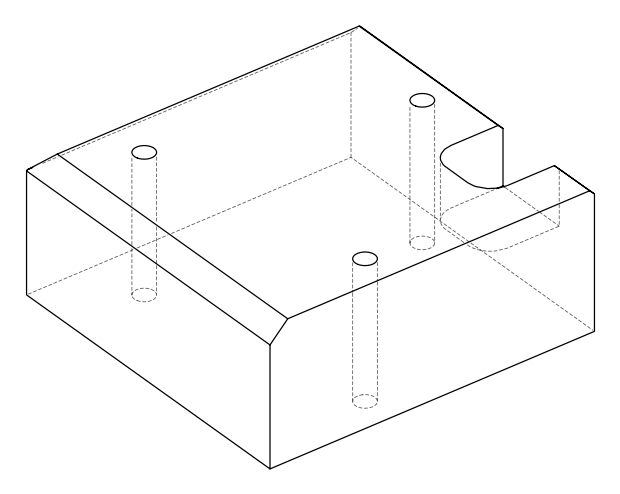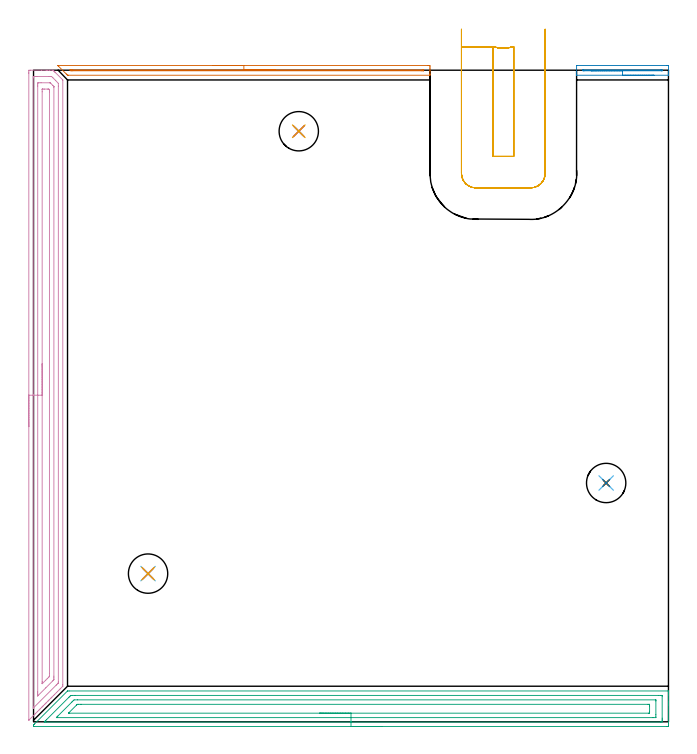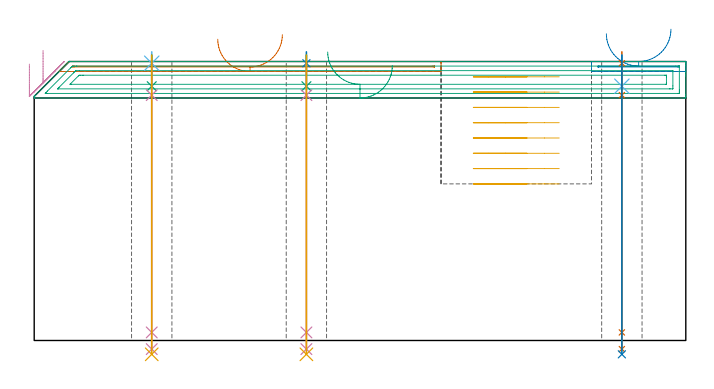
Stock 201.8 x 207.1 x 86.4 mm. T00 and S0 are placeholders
(PLAN: 17 operations, 11 tool changes, 22.2 min)
(1 AREA_MILL | FG_CHAMFER_SURFACE | UGT0205_001 | 2.01 min | 592 mm3)
(2 AREA_MILL_1 | FG_CHAMFER_SURFACE_1 | UGT0205_001 | 0.61 min | 151 mm3)
(3 AREA_MILL_2 | FG_CHAMFER_SURFACE_2 | UGT0205_001 | 6.58 min | 12885 mm3)
(4 AREA_MILL_3 | FG_CHAMFER_SURFACE_3 | UGT0205_001 | 6.69 min | 11605 mm3)
(5 MILL_SLOT | SLOT_PARTIAL_RECTANGULAR | UGT0201_094 | Follow Part, ap 5, ae 75% | 3.75 min | 80228 mm3)
(6 SPOT_DRILL | STEP1HOLE | NXT0321_9005460120000 | 0.03 min | 4 mm3)
(7 SPOT_DRILL_1 | STEP1HOLE_1 | NXT0321_9005460120000 | 0.03 min | 1 mm3)
(8 SPOT_DRILL_2 | STEP1HOLE_2 | NXT0321_9005460120000 | 0.03 min | 0 mm3)
(9 DRILL_BLIND_HOLE_INTO_CENTER | STEP1HOLE | NXT0301_022 | 0.04 min | 140 mm3)
(10 GUN_DRILL_THROUGH_HOLE | STEP1HOLE | UGT0307_001 | 0.42 min | 1561 mm3)
(11 SPADE_DRILL_TO_ENLARGE_THROUGH_HOLE | STEP1HOLE | UGT0306_003 | 0.37 min | 8890 mm3)
(12 DRILL_BLIND_HOLE_INTO_CENTER_1 | STEP1HOLE_1 | NXT0301_022 | 0.04 min | 146 mm3)
(13 GUN_DRILL_THROUGH_HOLE_1 | STEP1HOLE_1 | UGT0307_001 | 0.42 min | 1553 mm3)
(14 SPADE_DRILL_TO_ENLARGE_THROUGH_HOLE_1 | STEP1HOLE_1 | UGT0306_003 | 0.37 min | 8894 mm3)
(15 DRILL_BLIND_HOLE_INTO_CENTER_2 | STEP1HOLE_2 | NXT0301_022 | 0.04 min | 145 mm3)
(16 GUN_DRILL_THROUGH_HOLE_2 | STEP1HOLE_2 | UGT0307_001 | 0.42 min | 1549 mm3)
(17 SPADE_DRILL_TO_ENLARGE_THROUGH_HOLE_2 | STEP1HOLE_2 | UGT0306_003 | 0.37 min | 8901 mm3)
(TOOL UGT0205_001 | Chamfer Mill 20 x 3 x 45 deg. | D20 FL50 Z2)
(TOOL UGT0201_094 | End mill 20 mm | D20 FL38 Z4)
(TOOL NXT0321_9005460120000 | NC Spot Drill, 142deg, 12mm, Carbide, Uncoated | D12 PA142 FL30 Z2)
(TOOL NXT0301_022 | Carbide Drill 5.1mm [860.1-0510-015A1-MM 2214] | D5.1 PA140 FL28 Z2)
(TOOL UGT0307_001 | Gun Drill 5 mm | D5 PA130 FL24 Z1)
(TOOL UGT0306_003 | Spade Drill 12.5mm | D12.5 PA132 FL10 Z2)
(OP 1 AREA_MILL)
G17 G21 G94 G90
T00 M6
G54
G17 G0 G90 X56.85 Y208.6 S1061 M3
G43 Z96.4 H0
Z93.3
G94 G1 X56.888 Z92.428 F250.
X57.002 Z91.564
X57.191 Z90.712
X57.453 Z89.88
X57.787 Z89.074
X58.19 Z88.3
X58.658 Z87.564
X59.19 Z86.872
X59.779 Z86.229
X60.422 Z85.64
X61.114 Z85.108
X61.85 Z84.64
X62.624 Z84.237
X63.43 Z83.903
X64.262 Z83.641
X65.114 Z83.452
X65.978 Z83.338
X66.85 Z83.3
X125.379
X125.634 Y208.598
X125.99 Y208.593 Z83.301
X126. Y208.351 Z83.544
Y207.822 Z84.075
Y207.484 Z84.412
Y206.955 Z84.941
Y206.616 Z85.278
Y205.94 Z85.96
Y205.695 Z86.205
X125.998 Y205.596 Z86.296
X125.99 Y205.503 Z86.388
X125.826 Y205.5 Z86.4
X11.002
X10.805 Y205.503 Z86.389
X10.728 Y205.57 Z86.327
X10.405 Y205.895 Z86.005
X7.849 Y208.451 Z83.448
X7.797 Y208.501 Z83.394
X7.718 Y208.591 Z83.302
X7.748 Y208.595 Z83.299
X7.777 Y208.598 Z83.298
X7.81 Y208.599 Z83.299
X7.86 Y208.6
X66.85 Z83.3
Y207.186 Z84.714
X123.592 Y207.185 Z84.715
X123.9 Y207.184 Z84.716
X123.961 Y207.181 Z84.719
X123.986 Y207.179 Z84.721
X123.99 Y207.168 Z84.732
X123.997 Y207.091 Z84.809
X123.992 Y206.941 Z84.959
X123.99 Y206.921 Z84.979
X123.958 Y206.919 Z84.981
X123.872 Y206.917 Z84.983
X123.592 Y206.915 Z84.985
X123.285 Y206.914 Z84.986
X12.482 Y206.915 Z84.985
X12.175 Y206.916 Z84.984
X11.895 Y206.92 Z84.98
X11.853 Y206.921 Z84.979
X11.804 Y206.958 Z84.942
X11.706 Y207.053 Z84.847
X11.615 Y207.147 Z84.753
X11.586 Y207.179 Z84.721
X11.616 Y207.18 Z84.72
X11.895 Y207.184 Z84.716
X12.203 Y207.185 Z84.715
X12.482 Y207.186 Z84.714
X66.85
X67.722 Z84.752
X68.586 Z84.866
X69.438 Z85.055
X70.27 Z85.317
X71.076 Z85.651
X71.85 Z86.054
X72.586 Z86.523
X73.278 Z87.054
X73.921 Z87.643
X74.51 Z88.286
X75.042 Z88.979
X75.51 Z89.714
X75.913 Z90.488
X76.247 Z91.294
X76.509 Z92.126
X76.698 Z92.978
X76.812 Z93.843
X76.85 Z94.714
G0 Z96.4
M5
M2
(OP 2 AREA_MILL_1)
G17 G21 G94 G90
T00 M6
G54
G17 G0 G90 X197.2 Y205.5 S1061 M3
G43 Z96.4 H0
G94 G1 X197.162 Z95.528 F250.
X197.048 Z94.663
X196.859 Z93.812
X196.597 Z92.98
X196.263 Z92.174
X195.86 Z91.4
X195.392 Z90.664
X194.86 Z89.972
X194.271 Z89.329
X193.628 Z88.74
X192.936 Z88.208
X192.2 Z87.74
X191.426 Z87.337
X190.62 Z87.003
X189.788 Z86.741
X188.937 Z86.552
X188.072 Z86.438
X187.2 Z86.4
X172.631
X172.61 Y205.505 Z86.393
X172.6 Y205.535 Z86.363
X172.601 Y208.592 Z83.307
X172.631 Y208.6 Z83.3
X201.327
X201.643 Y208.597 Z83.303
X201.769 Y208.594 Z83.306
X201.799 Y208.592 Z83.307
X201.8 Y205.749 Z86.149
X201.797 Y205.531 Z86.367
X201.79 Y205.505 Z86.393
X201.769 Y205.5 Z86.4
X187.2
Y206.914 Z84.986
X175.115 Y206.915 Z84.985
X174.839 Y206.916 Z84.984
X174.701 Y206.919 Z84.981
X174.617 Y206.921 Z84.979
X174.61 Y206.973 Z84.927
X174.607 Y207.05 Z84.85
X174.608 Y207.166 Z84.734
X174.609 Y207.177 Z84.723
X174.632 Y207.18 Z84.72
X174.7 Y207.183 Z84.717
X174.839 Y207.185 Z84.715
X199.258
X199.562 Y207.184 Z84.716
X199.699 Y207.181 Z84.719
X199.783 Y207.179 Z84.721
X199.79 Y207.127 Z84.773
X199.793 Y207.05 Z84.85
X199.792 Y206.934 Z84.966
X199.791 Y206.923 Z84.977
X199.768 Y206.92 Z84.98
X199.7 Y206.917 Z84.983
X199.562 Y206.915 Z84.985
X187.2 Y206.914 Z84.986
X186.329 Z85.024
X185.464 Z85.138
X184.612 Z85.327
X183.78 Z85.589
X182.974 Z85.923
X182.2 Z86.326
X181.464 Z86.794
X180.772 Z87.325
X180.129 Z87.915
X179.54 Z88.558
X179.009 Z89.25
X178.54 Z89.986
X178.137 Z90.76
X177.803 Z91.566
X177.541 Z92.398
X177.352 Z93.249
X177.238 Z94.114
X177.2 Z94.986
G0 Z96.4
M5
M2
(OP 3 AREA_MILL_2)
G17 G21 G94 G90
T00 M6
G54
G17 G0 G90 X110.9 Y-1.5 S1061 M3
G43 Z96.4 H0
Z85.1
G94 G1 X110.862 Z84.228 F250.
X110.748 Z83.364
X110.559 Z82.512
X110.297 Z81.68
X109.963 Z80.874
X109.56 Z80.1
X109.092 Z79.364
X108.56 Z78.672
X107.971 Z78.029
X107.328 Z77.44
X106.636 Z76.908
X105.9 Z76.44
X105.126 Z76.037
X104.32 Z75.703
X103.488 Z75.441
X102.636 Z75.252
X101.772 Z75.138
X100.9 Z75.1
X0.148
X0.065 Y-1.497 Z75.103
X0.01 Y-1.493 Z75.106
X0. Y-1.114 Z75.486
Y-1.112 Z75.488
X0.01 Y-0.992 Z75.604
X0.18 Y-0.819 Z75.777
X0.296 Y-0.702 Z75.895
X10.78 Y9.78 Z86.38
X10.804 Y9.793 Z86.393
X11.293 Y9.8 Z86.4
X201.652
X201.79 Y9.798 Z86.388
X201.798 Y9.673 Z86.265
X201.8 Y9.542 Z86.141
Y9.117 Z85.716
Y8.535 Z85.129
Y6.49 Z83.087
Y5.904 Z82.498
Y5.32 Z81.915
Y-0.528 Z76.069
X201.795 Y-1.112 Z75.485
X201.79 Y-1.492 Z75.105
X201.598 Y-1.496 Z75.102
X201.206 Y-1.5 Z75.1
X100.9
Y-0.086 Z76.514
X4.008 Y-0.085 Z76.515
X3.547 Y-0.081 Z76.519
X3.4 Y-0.079 Z76.521
X3.473 Y0.011 Z76.611
X3.586 Y0.131 Z76.731
X3.685 Y0.233 Z76.833
X4.092 Y0.642 Z77.242
X11.293 Y7.843 Z84.443
X11.645 Y8.188 Z84.788
X11.827 Y8.365 Z84.965
X12.185 Y8.379 Z84.979
X12.339 Y8.383 Z84.983
X13.076 Y8.385 Z84.985
X13.228 Y8.386 Z84.986
X198.683
X199.423 Y8.385 Z84.985
X199.577 Y8.383 Z84.983
X199.763 Y8.379 Z84.979
X199.791 Y8.37 Z84.97
X199.795 Y8.347 Z84.947
X199.797 Y8.321 Z84.921
X199.8 Y8.164 Z84.764
Y1.149 Z77.749
X199.798 Y0.642 Z77.242
X199.795 Y0.276 Z76.876
X199.783 Y-0.079 Z76.521
X199.423 Y-0.084 Z76.516
X199.271 Y-0.085 Z76.515
X100.9 Y-0.086 Z76.514
Y1.328 Z77.928
X7.533 Y1.329 Z77.929
X7.404 Y1.33 Z77.93
X7.301 Y1.333 Z77.933
X7.249 Y1.335 Z77.935
X7.276 Y1.365 Z77.965
X7.422 Y1.519 Z78.119
X7.571 Y1.672 Z78.272
X7.727 Y1.828 Z78.428
X12.185 Y6.285 Z82.885
X12.436 Y6.533 Z83.133
X12.691 Y6.781 Z83.381
X12.888 Y6.966 Z83.566
X13.968 Y6.971 Z83.571
X197.64
X197.704 Y6.97 Z83.57
X197.755 Y6.968 Z83.568
X197.782 Y6.965 Z83.565
X197.79 Y6.937 Z83.537
X197.796 Y6.781 Z83.381
X197.799 Y6.624 Z83.224
X197.8 Y2.239 Z78.839
X197.795 Y1.519 Z78.119
X197.793 Y1.369 Z77.969
X197.778 Y1.335 Z77.935
X197.736 Y1.333 Z77.933
X197.64 Y1.331 Z77.931
X196.942 Y1.329 Z77.929
X196.748 Y1.328 Z77.928
X100.9
Y2.743 Z79.343
X11.494
X11.293 Y2.744 Z79.344
X11.195 Y2.746 Z79.346
X11.134 Y2.75 Z79.35
X11.115 Y2.755 Z79.355
X11.141 Y2.786 Z79.386
X11.191 Y2.841 Z79.441
X13.669 Y5.32 Z81.92
X13.77 Y5.419 Z82.019
X13.852 Y5.497 Z82.097
X13.906 Y5.546 Z82.146
X13.968 Y5.55 Z82.15
X14.323 Y5.555 Z82.155
X14.859 Y5.557 Z82.157
X15.212
X195.318
X195.68 Y5.555 Z82.155
X195.752 Y5.553 Z82.153
X195.779 Y5.551 Z82.151
X195.79 Y5.525 Z82.125
X195.794 Y5.438 Z82.038
X195.8 Y5.083 Z81.683
Y5.027 Z81.627
Y3.329 Z79.929
Y3.273 Z79.873
X195.794 Y2.863 Z79.463
X195.79 Y2.762 Z79.362
X195.781 Y2.749 Z79.349
X195.749 Y2.746 Z79.346
X195.684 Y2.744 Z79.344
X195.504 Y2.743 Z79.343
X100.9
X100.028 Z79.381
X99.164 Z79.495
X98.312 Z79.683
X97.48 Z79.946
X96.674 Z80.28
X95.9 Z80.682
X95.164 Z81.151
X94.472 Z81.682
X93.829 Z82.272
X93.24 Z82.915
X92.708 Z83.607
X92.24 Z84.343
X91.837 Z85.116
X91.503 Z85.922
X91.241 Z86.754
X91.052 Z87.606
X90.938 Z88.471
X90.9 Z89.343
G0 Z96.4
M5
M2
(OP 4 AREA_MILL_3)
G17 G21 G94 G90
T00 M6
G54
G17 G0 G90 X-1.5 Y93.8 S1061 M3
G43 Z96.4 H0
Z85.6
G94 G1 Y93.838 Z84.728 F250.
Y93.952 Z83.864
Y94.141 Z83.012
Y94.403 Z82.18
Y94.737 Z81.374
Y95.14 Z80.6
Y95.609 Z79.864
Y96.14 Z79.172
Y96.729 Z78.529
Y97.372 Z77.94
Y98.064 Z77.409
Y98.8 Z76.94
Y99.574 Z76.537
Y100.38 Z76.203
Y101.212 Z75.941
Y102.064 Z75.752
Y102.928 Z75.638
Y103.8 Z75.6
Y206.122
X-1.499 Y206.488 Z75.601
X-1.494 Y207.009 Z75.604
X-1.491 Y207.092 Z75.606
X-0.976 Y207.1 Z76.121
X2.57 Z79.665
X4.014 Z81.111
X4.343 Z81.439
X5.002 Z82.101
X6.116 Z83.215
X6.192 Y207.098 Z83.291
X6.217 Y207.083 Z83.317
X6.311 Y206.99 Z83.41
X6.412 Y206.89 Z83.508
X6.515 Y206.785 Z83.614
X6.604 Y206.696 Z83.704
X6.708 Y206.594 Z83.804
X6.812 Y206.488 Z83.912
X6.898 Y206.403 Z83.997
X7.003 Y206.299 Z84.099
X9.22 Y204.081 Z86.318
X9.258 Y204.041 Z86.353
X9.296 Y203.995 Z86.389
X9.3 Y203.809 Z86.4
X9.298 Y11.797 Z86.397
X9.302 Y11.348 Z86.384
X9.295 Y11.3 Z86.377
X9.264 Y11.26 Z86.354
X9.228 Y11.227 Z86.327
X9.22 Y11.219 Z86.319
X8.466 Y10.466 Z85.566
X8.185 Y10.183 Z85.281
X7.599 Y9.599 Z84.699
X7.299 Y9.296 Z84.394
X6.708 Y8.708 Z83.808
X6.412 Y8.41 Z83.507
X5.809 Y7.809 Z82.909
X5.525 Y7.523 Z82.62
X4.916 Y6.916 Z82.016
X4.639 Y6.636 Z81.733
X3.949 Y5.949 Z81.049
X3.579 Y5.577 Z80.675
X3.036 Y5.036 Z80.136
X2.686 Y4.684 Z79.782
X2.124 Y4.124 Z79.224
X1.793 Y3.791 Z78.889
X1.212 Y3.211 Z78.311
X0.501 Y2.501 Z77.601
X-1.334 Y0.666 Z75.764
X-1.42 Y0.583 Z75.678
X-1.491 Y0.515 Z75.606
X-1.498 Y0.626 Z75.602
X-1.499 Y0.666 Z75.601
X-1.5 Y103.8 Z75.6
X-0.086 Z77.014
Y204.698
X-0.084 Y204.924 Z77.016
X-0.081 Y205.035 Z77.019
X-0.079 Y205.081 Z77.021
X0.007 Y205.09 Z77.107
X0.404 Y205.098 Z77.504
X0.797 Y205.099 Z77.897
X1.288 Y205.1 Z78.388
X4.835 Z81.935
X5.23 Y205.099 Z82.33
X5.621 Y205.096 Z82.721
X5.746 Y205.09 Z82.846
X6.127 Y204.723 Z83.227
X7.016 Y203.834 Z84.116
X7.041 Y203.809 Z84.141
X7.884 Y202.922 Z84.984
Y202.916
X7.886 Y202.027 Z84.986
X7.884 Y12.727 Z84.984
X7.881 Y12.499 Z84.981
X7.879 Y12.389 Z84.979
X7.876 Y12.338 Z84.976
X7.843 Y12.302 Z84.943
X7.633 Y12.086 Z84.733
X7.378 Y11.828 Z84.478
X7.19 Y11.639 Z84.29
X0.071 Y4.522 Z77.171
X-0.026 Y4.427 Z77.074
X-0.055 Y4.4 Z77.045
X-0.078 Y4.382 Z77.022
X-0.08 Y4.468 Z77.02
X-0.086 Y4.68 Z77.014
Y103.8
X1.328 Z78.428
X1.329 Y202.023 Z78.429
X1.33 Y202.379 Z78.43
X1.334 Y202.916 Z78.434
X1.336 Y203.085 Z78.436
X1.505 Y203.095 Z78.605
X1.683 Y203.098 Z78.783
X2.387 Y203.1 Z79.487
X5.049 Y203.098 Z82.149
X5.23 Y203.093 Z82.33
X5.289 Y203.09 Z82.389
X5.353 Y203.035 Z82.453
X5.481 Y202.916 Z82.581
X6.116 Y202.278 Z83.216
X6.366 Y202.023 Z83.466
X6.444 Y201.932 Z83.544
X6.465 Y201.906 Z83.565
X6.467 Y201.888 Z83.567
X6.469 Y201.844 Z83.569
X6.471 Y201.666 Z83.571
X6.469 Y14.506 Z83.569
X6.468 Y14.152 Z83.568
X6.465 Y13.613 Z83.565
X6.462 Y13.437 Z83.562
X6.451 Y13.362 Z83.551
X6.41 Y13.318 Z83.51
X6.116 Y13.017 Z83.216
X3.894 Y10.793 Z80.994
X1.356 Y8.256 Z78.456
X1.346 Y8.25 Z78.446
X1.341 Z78.441
X1.336 Y8.256 Z78.436
X1.334 Y8.28 Z78.434
X1.33 Y8.612 Z78.43
X1.329 Y9.149 Z78.429
X1.328 Y9.506 Z78.428
Y103.8
X2.743 Z79.843
Y200.237
X2.745 Y200.954 Z79.845
X2.748 Y201.058 Z79.848
X2.749 Y201.082 Z79.849
X2.762 Y201.09 Z79.862
X2.814 Y201.093 Z79.914
X3.028 Y201.097 Z80.128
X3.457 Y201.1 Z80.557
X4.373 Z81.473
X4.781 Y201.092 Z81.881
X4.83 Y201.09 Z81.93
X4.869 Y201.07 Z81.969
X4.924 Y201.021 Z82.024
X4.992 Y200.955 Z82.092
X5.03 Y200.913 Z82.13
X5.05 Y200.888 Z82.15
X5.052 Y200.855 Z82.152
X5.055 Y200.708 Z82.155
X5.057 Y200.411 Z82.157
Y200.237
X5.055 Y15.399 Z82.155
X5.053 Y14.684 Z82.153
X5.051 Y14.506 Z82.151
X5.048 Y14.422 Z82.148
X4.99 Y14.35 Z82.09
X4.883 Y14.238 Z81.983
X4.748 Y14.099 Z81.848
X4.343 Y13.692 Z81.443
X3.859 Y13.208 Z80.959
X2.903 Y12.252 Z80.003
X2.828 Y12.18 Z79.928
X2.76 Y12.12 Z79.86
X2.749 Y12.112 Z79.849
X2.747 Y12.136 Z79.847
X2.745 Y12.193 Z79.845
X2.743 Y12.546 Z79.843
Y12.721
Y103.8
Y104.672 Z79.881
Y105.537 Z79.995
Y106.388 Z80.183
Y107.22 Z80.446
Y108.026 Z80.78
Y108.8 Z81.182
Y109.536 Z81.651
Y110.228 Z82.182
Y110.871 Z82.772
Y111.46 Z83.415
Y111.992 Z84.107
Y112.46 Z84.843
Y112.863 Z85.617
Y113.197 Z86.422
Y113.459 Z87.254
Y113.648 Z88.106
Y113.762 Z88.971
Y113.8 Z89.843
G0 Z96.4
M5
M2
(OP 5 MILL_SLOT)
G17 G21 G94 G90
T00 M6
G54
G17 G0 G90 X136. Y220.1 S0 M3
G43 Z96.4 H0
Z81.662
G94 G1 Y217.1 F250.
Y214.596 F500.
X146.
G3 X152.6 Y214.596 R10.
G1 Y179.7
X146.
Y214.596
X136.
Y174.3
G3 X140.6 Y169.7 R4.6
G1 X158.
G3 X162.6 Y174.3 R4.6
G1 Y217.1
Y220.1 F250.
G0 X136. Z76.925
G1 Y217.1
Y214.596 F500.
X146.
G3 X152.6 Y214.596 R10.
G1 Y179.7
X146.
Y214.596
X136.
Y174.3
G3 X140.6 Y169.7 R4.6
G1 X158.
G3 X162.6 Y174.3 R4.6
G1 Y217.1
Y220.1 F250.
G0 X136. Z72.187
G1 Y217.1
Y214.596 F500.
X146.
G3 X152.6 Y214.596 R10.
G1 Y179.7
X146.
Y214.596
X136.
Y174.3
G3 X140.6 Y169.7 R4.6
G1 X158.
G3 X162.6 Y174.3 R4.6
G1 Y217.1
Y220.1 F250.
G0 X136. Z67.45
G1 Y217.1
Y214.596 F500.
X146.
G3 X152.6 Y214.596 R10.
G1 Y179.7
X146.
Y214.596
X136.
Y174.3
G3 X140.6 Y169.7 R4.6
G1 X158.
G3 X162.6 Y174.3 R4.6
G1 Y217.1
Y220.1 F250.
G0 X136. Z62.712
G1 Y217.1
Y214.596 F500.
X146.
G3 X152.6 Y214.596 R10.
G1 Y179.7
X146.
Y214.596
X136.
Y174.3
G3 X140.6 Y169.7 R4.6
G1 X158.
G3 X162.6 Y174.3 R4.6
G1 Y217.1
Y220.1 F250.
G0 X136. Z57.975
G1 Y217.1
Y214.596 F500.
X146.
G3 X152.6 Y214.596 R10.
G1 Y179.7
X146.
Y214.596
X136.
Y174.3
G3 X140.6 Y169.7 R4.6
G1 X158.
G3 X162.6 Y174.3 R4.6
G1 Y217.1
Y220.1 F250.
G0 X136. Z53.237
G1 Y217.1
Y214.596 F500.
X146.
G3 X152.6 Y214.596 R10.
G1 Y179.7
X146.
Y214.596
X136.
Y174.3
G3 X140.6 Y169.7 R4.6
G1 X158.
G3 X162.6 Y174.3 R4.6
G1 Y217.1
Y220.1 F250.
G0 X136. Z48.5
G1 Y217.1
Y214.596 F500.
X146.
G3 X152.6 Y214.596 R10.
G1 Y179.7
X146.
Y214.596
X136.
Y174.3
G3 X140.6 Y169.7 R4.6
G1 X158.
G3 X162.6 Y174.3 R4.6
G1 Y217.1
Y220.1 F250.
G0 Z96.4
M5
M2
(OP 6 SPOT_DRILL)
G17 G21 G94 G90
T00 M6
G54
G17 G0 G90 X36.4 Y47.1 S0 M3
G43 Z96.4 H0
G94 G81 G98 Z85.862 F250. R89.4
G80
M5
M2
(OP 7 SPOT_DRILL_1)
G17 G21 G94 G90
T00 M6
G54
G17 G0 G90 X182. Y75.9 S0 M3
G43 Z96.4 H0
G94 G81 G98 Z85.862 F250. R89.4
G80
M5
M2
(OP 8 SPOT_DRILL_2)
G17 G21 G94 G90
T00 M6
G54
G17 G0 G90 X84.3 Y187.7 S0 M3
G43 Z96.4 H0
G94 G81 G98 Z85.862 F250. R89.4
G80
M5
M2
(OP 9 DRILL_BLIND_HOLE_INTO_CENTER)
G17 G21 G94 G90
T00 M6
G54
G17 G0 G90 X36.4 Y47.1 S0 M3
G43 Z96.4 H1
G94 G81 G98 Z78.75 F250. R88.4
G80
M5
M2
(OP 10 GUN_DRILL_THROUGH_HOLE)
G17 G21 G94 G90
T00 M6
G54
G17 G0 G90 X36.4 Y47.1 M8
G43 Z96.4 H0
Z86.222
S716 M3
G94 G1 Z75.994 F125. M26
G4 X.084
Z2.5 F250.
G4 X.084
Z-2.666 F125.
G4 X.084
M5
M9
G0 Z86.222
Z96.4
M2
(OP 11 SPADE_DRILL_TO_ENLARGE_THROUGH_HOLE)
G17 G21 G94 G90
T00 M6
G54
G17 G0 G90 X36.4 Y47.1 S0 M3
G43 Z96.4 H0
G94 G73 G98 Z-4.283 F250. Q11.335 R88.4
G80
M5
M2
(OP 12 DRILL_BLIND_HOLE_INTO_CENTER_1)
G17 G21 G94 G90
T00 M6
G54
G17 G0 G90 X182. Y75.9 S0 M3
G43 Z96.4 H1
G94 G81 G98 Z78.75 F250. R88.4
G80
M5
M2
(OP 13 GUN_DRILL_THROUGH_HOLE_1)
G17 G21 G94 G90
T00 M6
G54
G17 G0 G90 X182. Y75.9 M8
G43 Z96.4 H0
Z86.222
S716 M3
G94 G1 Z75.994 F125. M26
G4 X.084
Z2.5 F250.
G4 X.084
Z-2.666 F125.
G4 X.084
M5
M9
G0 Z86.222
Z96.4
M2
(OP 14 SPADE_DRILL_TO_ENLARGE_THROUGH_HOLE_1)
G17 G21 G94 G90
T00 M6
G54
G17 G0 G90 X182. Y75.9 S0 M3
G43 Z96.4 H0
G94 G73 G98 Z-4.283 F250. Q11.335 R88.4
G80
M5
M2
(OP 15 DRILL_BLIND_HOLE_INTO_CENTER_2)
G17 G21 G94 G90
T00 M6
G54
G17 G0 G90 X84.3 Y187.7 S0 M3
G43 Z96.4 H1
G94 G81 G98 Z78.75 F250. R88.4
G80
M5
M2
(OP 16 GUN_DRILL_THROUGH_HOLE_2)
G17 G21 G94 G90
T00 M6
G54
G17 G0 G90 X84.3 Y187.7 M8
G43 Z96.4 H0
Z86.222
S716 M3
G94 G1 Z75.994 F125. M26
G4 X.084
Z2.5 F250.
G4 X.084
Z-2.666 F125.
G4 X.084
M5
M9
G0 Z86.222
Z96.4
M2
(OP 17 SPADE_DRILL_TO_ENLARGE_THROUGH_HOLE_2)
G17 G21 G94 G90
T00 M6
G54
G17 G0 G90 X84.3 Y187.7 S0 M3
G43 Z96.4 H0
G94 G73 G98 Z-4.283 F250. Q11.335 R88.4
G80
M5
M2
